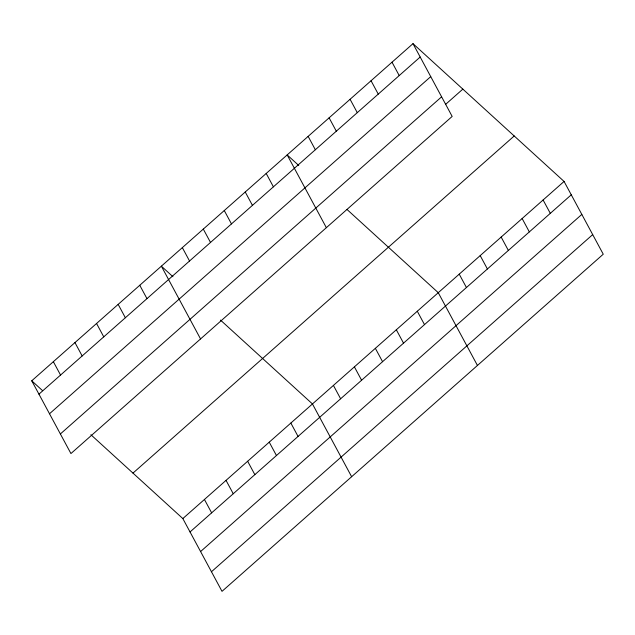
<?xml version="1.0" encoding="UTF-8"?>
<svg xmlns="http://www.w3.org/2000/svg" width="635" height="635" viewBox="0 0 635 635"><rect width="100%" height="100%" fill="white"/><g stroke="black" fill="none" stroke-linecap="round" stroke-linejoin="round"><path stroke-width="0.95" d="M412.988 43.656L452.168 116.427L70.929 453.557L31.75 380.794L412.988 43.656L564.07 181.443L603.25 254.206L222.012 591.344L182.832 518.573L90.884 434.721M38.949 394.168L420.187 57.031M49.506 413.766L430.736 76.629M60.381 433.959L441.611 96.822M445.492 104.473L462.844 89.122M132.977 473.107L514.215 135.969M182.832 518.573L564.07 181.443M190.04 531.955L571.27 194.818M200.589 551.553L581.827 214.416M211.463 571.746L592.693 234.609M298.736 165.457L287.179 154.916L326.358 227.679M347.027 209.487L438.261 292.695L477.441 365.458M172.934 276.709L161.369 266.168L200.549 338.931M220.504 320.096L312.452 403.947L351.631 476.718M31.75 380.794L42.593 390.676M543.1 199.985L550.307 213.36M522.137 218.527L529.336 231.902M501.166 237.069L508.365 250.444M392.017 62.198L399.217 75.573M480.195 255.611L487.402 268.986M371.046 80.74L378.254 94.115M459.232 274.153L466.431 287.528M350.083 99.282L357.283 112.657M329.113 117.824L336.312 131.199M417.29 311.237L424.497 324.612M308.142 136.366L315.349 149.749M396.327 329.779L403.527 343.154M375.356 348.321L382.564 361.696M266.208 173.458L273.407 186.833M354.394 366.863L361.593 380.238M245.245 192L252.444 205.375M333.423 385.405L340.622 398.78M224.274 210.542L231.473 223.917M203.303 229.084L210.51 242.459M290.854 423.053L298.053 436.428M182.34 247.626L189.54 261.001M269.248 442.158L276.447 455.533M247.642 461.264L254.849 474.639M139.763 285.274L146.971 298.648M226.044 480.37L233.243 493.744M118.166 304.379L125.365 317.754M204.438 499.475L211.638 512.85M96.56 323.477L103.759 336.86M74.954 342.582L82.161 355.957M53.356 361.688L60.555 375.063"/></g></svg>
